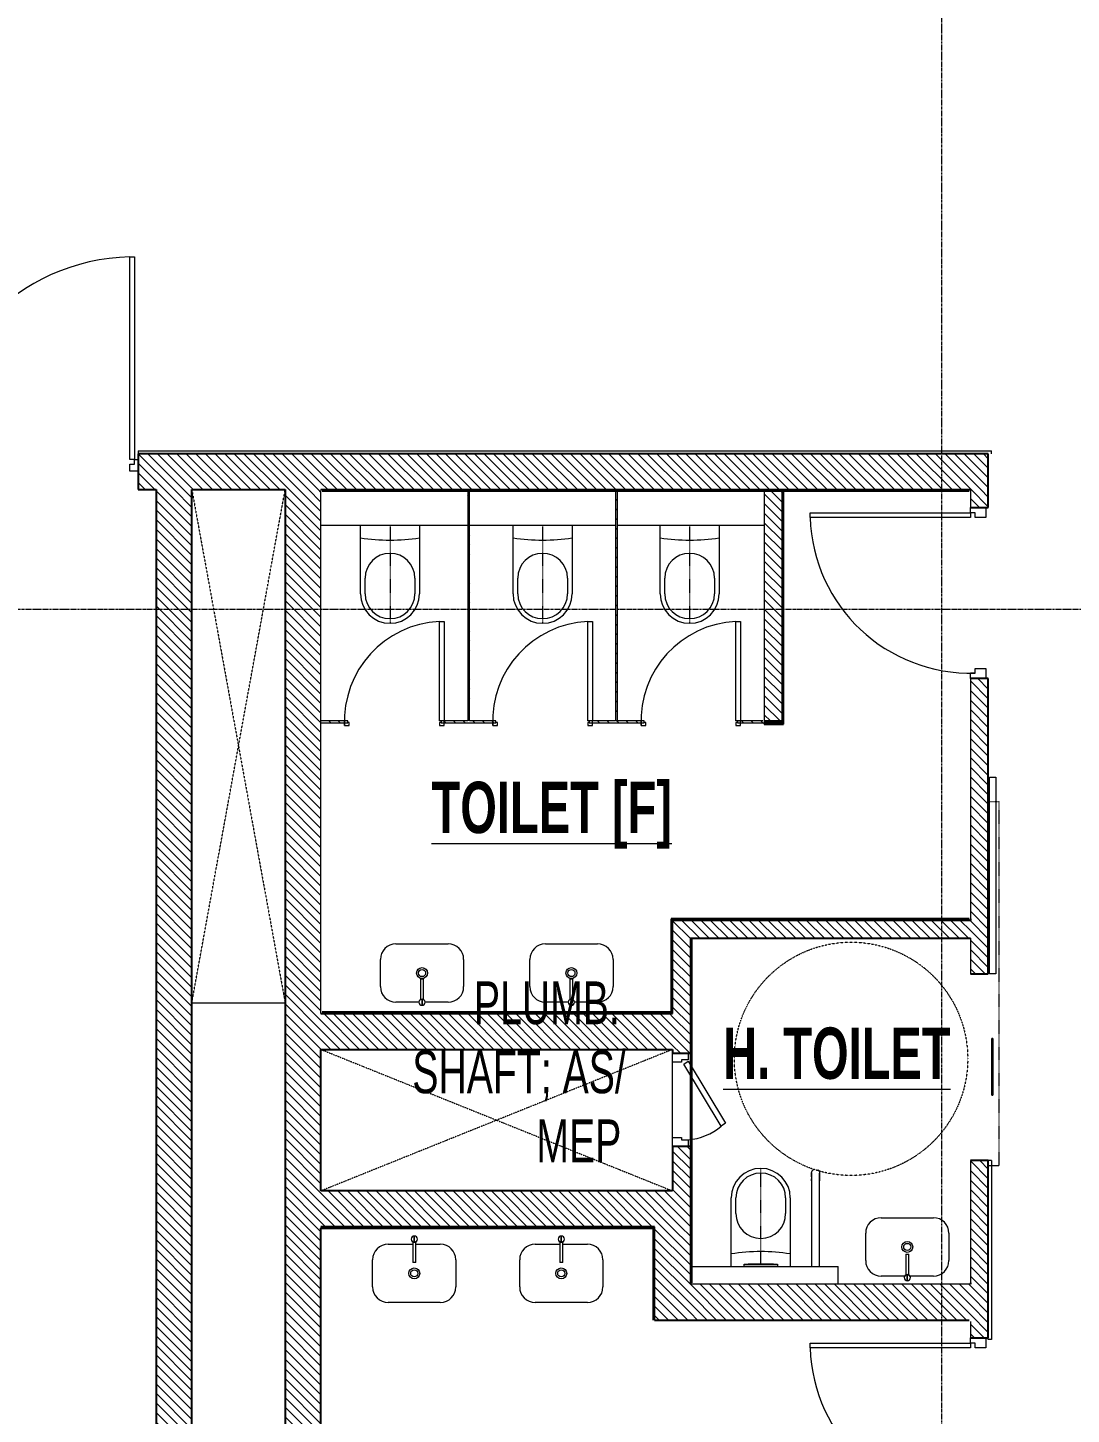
# Model space of a CAD drawing. Header units: millimetres. Extents: x -25222 to 91371, y -63339 to 20835.
# Drawn here: x 39860 to 46568, y -18565 to -9649 of the extents above; entities that cross this region are included whole.
import ezdxf

# ---------------------------------------------------------------- set-up
doc = ezdxf.new("R2010")
doc.units = ezdxf.units.MM
for name, pattern in [('Cut Out Line', [2, 1, -1]), ('Dash_2_', [6.35, 3.175, -3.175]), ('Grid Line', [22.225, 12.7, -3.175, 3.175, -3.175])]:
    doc.linetypes.add(name, pattern=pattern)
for name, color, linetype, lineweight in [('A-AREA-IDEN', 2, 'Continuous', 9), ('A-DETL', 90, 'Continuous', 5), ('A-DETL-GENF', 92, 'Continuous', 5), ('A-DOOR', 31, 'Continuous', 5), ('A-DOOR-FRAM', 31, 'Continuous', 5), ('A-WALL', 113, 'Continuous', 5), ('A-WALL-PATT', 111, 'Continuous', 25), ('G-ANNO-TEXT', 231, 'Continuous', 9), ('P-SANR-FIXT', 6, 'Continuous', 5), ('P-SANR-FIXT-HDLN', 131, 'Dash_2_', 5), ('S-GRID', 1, 'Continuous', 9)]:
    doc.layers.add(name, color=color, linetype=linetype, lineweight=lineweight)
doc.styles.add('Swis721 Cn BT_4', font='swissc.ttf', dxfattribs={"width": 0.8, "height": 275})
doc.styles.add('Swis721 Cn BT_B', font='swisscb.ttf', dxfattribs={"width": 0.8, "height": 330})
pattern_1 = [(315, (14219.89, -54691.457), (30.869454, 30.869454), [])]

# ---------------------------------------------------------------- blocks, each defined once
blk = doc.blocks.new('MM-HOSPITAL A_B BLOCK 2022_05_19_Interiors_rvt-1-4_ FOURTH FLOOR - GA PLAN')
at = {"layer": 'A-WALL', "color": 10, "lineweight": 9}
for p, q in [((40570.1, -12368.7), (46055.1, -12368.7)), ((40570.1, -12368.7), (40570.1, -12388.7)), ((46055.1, -12388.7), (46055.1, -12368.7)), ((46055.1, -16933.7), (46035.1, -16933.7)), ((46055.1, -16933.7), (46055.1, -18083.7)), ((46035.1, -18083.7), (46035.1, -18073.7)), ((46055.1, -18083.7), (46035.1, -18083.7))]:
    blk.add_line(p, q, dxfattribs=at)
blk = doc.blocks.new('DC_SglFl-W-Int - FWD7 1_35-12335346-4_ FOURTH FLOOR - GA PLAN')
at = {"layer": 'A-DOOR'}
for p, q in [((622, 77.5), (622, 1381.5)), ((622, 1381.5), (652, 1381.5)), ((652, 1381.5), (652, 77.5)), ((652, 77.5), (622, 77.5))]:
    blk.add_line(p, q, dxfattribs=at)
blk.add_arc((652, 77.5), 1304.3, 91.31792, 181.31792, dxfattribs=at)
at = {"layer": 'A-DOOR-FRAM'}
for p, q in [((-675, 2.5), (-675, 77.5)), ((-675, 77.5), (-652, 77.5)), ((-622, 2.5), (-675, 2.5)), ((-652, 47.5), (-652, 77.5)), ((-652, 47.5), (-622, 47.5)), ((-622, 47.5), (-622, 2.5)), ((622, 47.5), (652, 47.5)), ((622, 2.5), (622, 47.5)), ((675, 2.5), (622, 2.5)), ((652, 77.5), (675, 77.5)), ((652, 47.5), (652, 77.5)), ((675, 77.5), (675, 2.5))]:
    blk.add_line(p, q, dxfattribs=at)
blk = doc.blocks.new('BETACRYL BB R 5337 - 0-100 Classic White-V9-4_ FOURTH FLOOR - GA PLAN')
at = {"layer": 'A-DETL-GENF'}
for p, q in [((-167.5, 187.5), (167.5, 187.5)), ((-267.5, -87.5), (-267.5, 87.5)), ((267.5, 87.5), (267.5, -87.5)), ((-17.3, -187.5), (-167.5, -187.5)), ((167.5, -187.5), (17.3, -187.5))]:
    blk.add_line(p, q, dxfattribs=at)
for radius in [35, 23]:
    blk.add_circle((0, 0), radius, dxfattribs=at)
for centre, start, end in [((-167.5, 87.5), 90, 180), ((167.5, 87.5), 360, 90), ((-167.5, -87.5), 180, 270), ((167.5, -87.5), 270, 360)]:
    blk.add_arc(centre, 100, start, end, dxfattribs=at)
blk = doc.blocks.new('TAPWARE_boiling-chilled_water_unit - HYTP-029-5775846-4_ FOURTH FLOOR - GA PLAN')
at = {"layer": 'P-SANR-FIXT'}
for p, q in [((0, 520), (0, 480)), ((0, 480), (0, 520)), ((10, 350), (-10, 350))]:
    blk.add_line(p, q, dxfattribs=at)
for start, end in [(90, 270), (270, 90)]:
    blk.add_arc((0, 500), 20, start, end, dxfattribs=at)
for points in [[(-6.3, 481), (-7.6, 481.4), (-8.8, 482), (-10, 482.7)], [(-10, 482.7), (-10, 473), (-10, 452.5), (-10, 419.4), (-10, 384.9), (-10, 361.6), (-10, 350)], [(-2.3, 480.1), (-2.9, 480.2), (-3.5, 480.3), (-4.1, 480.4)], [(4.2, 480.5), (3.5, 480.3), (2.8, 480.2), (2.1, 480.1)], [(10, 482.7), (8.8, 482), (7.6, 481.4), (6.3, 481)], [(10, 350), (10, 361.6), (10, 384.9), (10, 419.4), (10, 452.5), (10, 473), (10, 482.7)]]:
    blk.add_open_spline(points, degree=3, dxfattribs=at)
blk = doc.blocks.new('DC_SglFl-W-Int - D 1_1-6638787-4_ FOURTH FLOOR - GA PLAN')
at = {"layer": 'A-DOOR'}
for p, q in [((485, 57.5), (485, 1087.5)), ((485, 1087.5), (515, 1087.5)), ((515, 1087.5), (515, 57.5)), ((515, 57.5), (485, 57.5))]:
    blk.add_line(p, q, dxfattribs=at)
blk.add_arc((515, 57.5), 1030.4, 91.66834, 181.66834, dxfattribs=at)
at = {"layer": 'A-DOOR-FRAM'}
for p, q in [((-550, -42.5), (-550, 57.5)), ((-550, 57.5), (-515, 57.5)), ((-515, 27.5), (-515, 57.5)), ((-515, 27.5), (-485, 27.5)), ((-485, 27.5), (-485, -42.5)), ((485, 27.5), (515, 27.5)), ((485, -42.5), (485, 27.5)), ((515, 57.5), (550, 57.5)), ((515, 27.5), (515, 57.5)), ((550, 57.5), (550, -42.5)), ((-485, -42.5), (-550, -42.5)), ((550, -42.5), (485, -42.5))]:
    blk.add_line(p, q, dxfattribs=at)
blk = doc.blocks.new('Single Panel Flush Door - SHD_0_6-8056448-4_ FOURTH FLOOR - GA PLAN')
at = {"layer": 'A-DOOR'}
for p, q in [((-250, 42.5), (148.7, 283.1)), ((148.7, 283.1), (169.6, 255)), ((169.6, 255), (-229.1, 14.4)), ((-229.1, 14.4), (-250, 42.5))]:
    blk.add_line(p, q, dxfattribs=at)
blk.add_arc((-135.4, 5.4), 394.1, 5.40544, 39.30023, dxfattribs=at)
at = {"layer": 'A-DOOR-FRAM'}
for p, q in [((-300, 42.5), (-300, -57.5)), ((-300, 42.5), (-257, 42.5)), ((-257, 42.5), (-257, -0.5)), ((257, 42.5), (300, 42.5)), ((257, -0.5), (257, 42.5)), ((300, -57.5), (300, 42.5)), ((-242, -57.5), (-300, -57.5)), ((-257, -0.5), (-242, -0.5)), ((-242, -0.5), (-242, -57.5)), ((242, -0.5), (257, -0.5)), ((242, -57.5), (242, -0.5)), ((300, -57.5), (242, -57.5))]:
    blk.add_line(p, q, dxfattribs=at)
blk = doc.blocks.new('DC_SglFl-W-Int - 0_6 toilet door-5532951-4_ FOURTH FLOOR - GA PLAN')
at = {"layer": 'A-DOOR'}
for p, q in [((290, 6), (290, 646)), ((290, 646), (320, 646)), ((320, 646), (320, 6)), ((320, 6), (290, 6))]:
    blk.add_line(p, q, dxfattribs=at)
blk.add_arc((320, 6), 640.7, 92.68378, 182.68378, dxfattribs=at)
at = {"layer": 'A-DOOR-FRAM'}
for p, q in [((-320, -24), (-320, 6)), ((-300, 6), (-320, 6)), ((-300, -4), (-300, 6)), ((320, 6), (300, 6)), ((300, 6), (300, -4)), ((320, -24), (320, 6)), ((-320, -24), (-290, -24)), ((-290, -4), (-300, -4)), ((-290, -24), (-290, -4)), ((290, -4), (290, -24)), ((300, -4), (290, -4)), ((290, -24), (320, -24))]:
    blk.add_line(p, q, dxfattribs=at)
blk = doc.blocks.new('22 4000 Toilet - Toto - CW763B w_FV4 - 22 4000 Toilet - Toto - CW763B w_FV4-V8-4_ FOURTH FLOOR - GA PLAN')
at = {"layer": 'P-SANR-FIXT'}
for p, q in [((-190, -440), (-190, 0)), ((190, 0), (190, -440)), ((-160, -440), (-160, -340)), ((160, -340), (160, -440))]:
    blk.add_line(p, q, dxfattribs=at)
for centre, radius, start, end in [((0, 1104.8), 1199.9, 260.88914, 279.11086), ((0, -340), 160, 0, 180), ((0, -440), 190, 180, 360), ((0, -440), 160, 180, 0)]:
    blk.add_arc(centre, radius, start, end, dxfattribs=at)
at = {"layer": 'P-SANR-FIXT-HDLN'}
blk.add_line((0, 0), (0, -630), dxfattribs=at)
blk = doc.blocks.new('BETACRYL BB R 5337 - 0-100 Classic White-V10-4_ FOURTH FLOOR - GA PLAN')
at = {"layer": 'A-DETL-GENF'}
for p, q in [((-167.5, 187.5), (167.5, 187.5)), ((-267.5, -87.5), (-267.5, 87.5)), ((267.5, 87.5), (267.5, -87.5)), ((-20, -187.5), (-167.5, -187.5)), ((167.5, -187.5), (20, -187.5))]:
    blk.add_line(p, q, dxfattribs=at)
for radius in [35, 23]:
    blk.add_circle((0, 0), radius, dxfattribs=at)
for centre, start, end in [((-167.5, 87.5), 90, 180), ((167.5, 87.5), 360, 90), ((-167.5, -87.5), 180, 270), ((167.5, -87.5), 270, 360)]:
    blk.add_arc(centre, 100, start, end, dxfattribs=at)
blk = doc.blocks.new('Door_Sliding_DORMA_CS80-MAGNEO - D 1_2-9037174-4_ FOURTH FLOOR - GA PLAN')
at = {"layer": 'A-DOOR', "linetype": 'Dash_2_'}
for p, q in [((-632.5, -57.5), (-632.5, -127.5)), ((1707.5, -127.5), (1707.5, -57.5)), ((-632.5, -127.5), (1707.5, -127.5))]:
    blk.add_line(p, q, dxfattribs=at)
at = {"layer": 'A-DOOR'}
for p, q in [((-178.7, -80.5), (185, -80.5)), ((-178.7, -80.5), (-178.7, -85.5)), ((185, -85.5), (-178.7, -85.5)), ((185, -85.5), (185, -80.5)), ((600, -65.5), (665, -65.5)), ((600, -105.5), (600, -65.5)), ((665, -65.5), (1865, -65.5)), ((1865, -65.5), (1865, -105.5)), ((665, -105.5), (600, -105.5)), ((1865, -105.5), (665, -105.5))]:
    blk.add_line(p, q, dxfattribs=at)
blk = doc.blocks.new('BETACRYL BB R 5337 - 0-100 Classic White-V11-4_ FOURTH FLOOR - GA PLAN')
at = {"layer": 'A-DETL-GENF'}
for p, q in [((-167.5, 187.5), (-10, 187.5)), ((10, 187.5), (167.5, 187.5)), ((-267.5, -87.5), (-267.5, 87.5)), ((267.5, 87.5), (267.5, -87.5)), ((167.5, -187.5), (-167.5, -187.5))]:
    blk.add_line(p, q, dxfattribs=at)
for radius in [35, 23]:
    blk.add_circle((0, 0), radius, dxfattribs=at)
for centre, start, end in [((-167.5, 87.5), 90, 180), ((167.5, 87.5), 360, 90), ((-167.5, -87.5), 180, 270), ((167.5, -87.5), 270, 360)]:
    blk.add_arc(centre, 100, start, end, dxfattribs=at)
blk = doc.blocks.new('TAPWARE_boiling-chilled_water_unit - HYTP-029-5776659-4_ FOURTH FLOOR - GA PLAN')
at = {"layer": 'P-SANR-FIXT'}
for p, q in [((-10, -350), (10, -350)), ((0, -480), (0, -520)), ((0, -520), (0, -480))]:
    blk.add_line(p, q, dxfattribs=at)
for start, end in [(90, 270), (270, 90)]:
    blk.add_arc((0, -500), 20, start, end, dxfattribs=at)
for points in [[(-10, -350), (-10, -361.6), (-10, -384.9), (-10, -419.4), (-10, -452.5), (-10, -473), (-10, -482.7)], [(10, -482.7), (10, -473), (10, -452.5), (10, -419.4), (10, -384.9), (10, -361.6), (10, -350)], [(-10, -482.7), (-8.8, -482), (-7.6, -481.4), (-6.2, -481)], [(-4.2, -480.5), (-3.5, -480.3), (-2.8, -480.2), (-2.1, -480.1)], [(2.1, -480.1), (2.8, -480.2), (3.5, -480.3), (4.2, -480.4)], [(6.3, -481), (7.6, -481.4), (8.8, -482), (10, -482.7)]]:
    blk.add_open_spline(points, degree=3, dxfattribs=at)
blk = doc.blocks.new('22 4000 Toilet - Toto - CW763B w_FV4 - 22 4000 Toilet - Toto - CW763B w_FV4-5779779-4_ FOURTH FLOOR - GA PLAN')
at = {"layer": 'P-SANR-FIXT'}
for p, q in [((-190, -440), (-190, 0)), ((190, 0), (190, -440)), ((-160, -440), (-160, -340)), ((160, -340), (160, -440))]:
    blk.add_line(p, q, dxfattribs=at)
for centre, radius, start, end in [((0, 1104.8), 1199.9, 260.88914, 279.11086), ((0, -340), 160, 0, 180), ((0, -440), 190, 180, 360), ((0, -440), 160, 180, 0)]:
    blk.add_arc(centre, radius, start, end, dxfattribs=at)
at = {"layer": 'P-SANR-FIXT-HDLN'}
blk.add_line((0, -15), (0, -630), dxfattribs=at)
blk = doc.blocks.new('22 4000 Flush Panel - Toto - MB006DNM - 22 4000 Flush Panel - Toto - MB006DNM-5779783-4_ FOURTH FLOOR - GA PLAN')
at = {"layer": 'P-SANR-FIXT'}
for p, q in [((-107, -12.4), (-107, 0)), ((-107, -15), (-107, -12.4)), ((107, -12.4), (-107, -12.4)), ((107, -15), (-107, -15)), ((-82, -15), (82, -15)), ((107, 0), (107, -12.4)), ((107, -12.4), (107, -15))]:
    blk.add_line(p, q, dxfattribs=at)
blk = doc.blocks.new('WC_rear_grab_bar - 600-6978322-4_ FOURTH FLOOR - GA PLAN')
at = {"layer": 'P-SANR-FIXT'}
for p, q in [((-37.5, 606.7), (-37.5, 57.5)), ((13.3, 57.5), (13.3, 606.7))]:
    blk.add_line(p, q, dxfattribs=at)
at = {"layer": 'P-SANR-FIXT', "flags": 128}
for points in [[(-37.5, 657.5), (-37.5, 658.5), (-37.4, 659.5), (-37.3, 660.5), (-37.2, 661.5), (-37, 662.5), (-36.8, 663.5), (-36.5, 664.5), (-36.2, 665.5), (-35.9, 666.4), (-35.5, 667.4), (-35.1, 668.3), (-34.6, 669.2), (-34.2, 670.1), (-33.6, 671), (-33.1, 671.8), (-32.5, 672.7), (-31.9, 673.5), (-31.2, 674.2), (-30.5, 675), (-29.8, 675.7), (-29.1, 676.4), (-28.3, 677.1), (-27.5, 677.7), (-26.7, 678.3), (-25.8, 678.9)], [(-37.5, 657.5), (-37.5, 657.5), (-37.5, 657.3), (-37.5, 657.1), (-37.5, 656.9), (-37.5, 656.5), (-37.5, 656), (-37.5, 655.5), (-37.5, 654.9), (-37.5, 654.2), (-37.5, 653.5), (-37.5, 652.7), (-37.5, 651.8), (-37.5, 650.8), (-37.5, 649.7), (-37.5, 648.6), (-37.5, 647.4), (-37.5, 646.2), (-37.5, 644.9), (-37.5, 643.5), (-37.5, 642.1), (-37.5, 640.6), (-37.5, 639.1), (-37.5, 637.5), (-37.5, 635.8), (-37.5, 634.1), (-37.5, 632.4), (-37.5, 630.6), (-37.5, 628.8), (-37.5, 627), (-37.5, 625.1), (-37.5, 623.2), (-37.5, 621.3), (-37.5, 619.3), (-37.5, 617.3), (-37.5, 615.3), (-37.5, 613.3), (-37.5, 611.3), (-37.5, 609.3), (-37.5, 607.2), (-37.5, 606.7)], [(-37.5, 633.7), (-37.5, 635.4), (-37.5, 637), (-37.5, 638.6), (-37.5, 640.2), (-37.5, 641.7), (-37.5, 643.1), (-37.5, 644.5), (-37.5, 645.9), (-37.5, 647.1), (-37.5, 648.3), (-37.5, 649.4), (-37.5, 650.5), (-37.5, 651.5), (-37.5, 652.4), (-37.5, 653.3), (-37.5, 654), (-37.5, 654.7), (-37.5, 655.4), (-37.5, 655.9), (-37.5, 656.4), (-37.5, 656.8), (-37.5, 657.1), (-37.5, 657.3), (-37.5, 657.4), (-37.5, 657.5), (-37.5, 657.5)], [(2.2, 678.5), (3.1, 677.9), (3.9, 677.3), (4.6, 676.6), (5.4, 675.9), (6.1, 675.2), (6.8, 674.5), (7.5, 673.7), (8.1, 672.9), (8.7, 672.1), (9.3, 671.2), (9.8, 670.4), (10.3, 669.5), (10.7, 668.6), (11.2, 667.6), (11.6, 666.7), (11.9, 665.7), (12.2, 664.8), (12.5, 663.8), (12.7, 662.8), (12.9, 661.8), (13.1, 660.8), (13.2, 659.8), (13.2, 658.8), (13.3, 657.8), (13.3, 657.5)], [(13.3, 606.7), (13.3, 608.7), (13.3, 610.8), (13.3, 612.8), (13.3, 614.8), (13.3, 616.8), (13.3, 618.8), (13.3, 620.7), (13.3, 622.7), (13.3, 624.6), (13.3, 626.5), (13.3, 628.3), (13.3, 630.2), (13.3, 631.9), (13.3, 633.7), (13.3, 635.4), (13.3, 637), (13.3, 638.6), (13.3, 640.2), (13.3, 641.7), (13.3, 643.1), (13.3, 644.5), (13.3, 645.9), (13.3, 647.1), (13.3, 648.3), (13.3, 649.4), (13.3, 650.5), (13.3, 651.5), (13.3, 652.4), (13.3, 653.3), (13.3, 654), (13.3, 654.7), (13.3, 655.4), (13.3, 655.9), (13.3, 656.4), (13.3, 656.8), (13.3, 657.1), (13.3, 657.3), (13.3, 657.4), (13.3, 657.5), (13.3, 657.5)], [(13.3, 657.5), (13.3, 657.5), (13.3, 657.3), (13.3, 657.1), (13.3, 656.9), (13.3, 656.5), (13.3, 656), (13.3, 655.5), (13.3, 654.9), (13.3, 654.2), (13.3, 653.5), (13.3, 652.7), (13.3, 651.8), (13.3, 650.8), (13.3, 649.7), (13.3, 648.6), (13.3, 647.4), (13.3, 646.2), (13.3, 644.9), (13.3, 643.5), (13.3, 642.1), (13.3, 640.6), (13.3, 639.1), (13.3, 637.5), (13.3, 635.8), (13.3, 634.1), (13.3, 632.4), (13.3, 630.6), (13.3, 628.8), (13.3, 627), (13.3, 625.1), (13.3, 623.2), (13.3, 621.3), (13.3, 619.3), (13.3, 617.3), (13.3, 615.3), (13.3, 613.3), (13.3, 611.3), (13.3, 609.3), (13.3, 607.2)], [(-37.5, 606.7), (-37.5, 608.7), (-37.5, 610.8), (-37.5, 612.8), (-37.5, 614.8), (-37.5, 616.8), (-37.5, 618.8), (-37.5, 620.7)]]:
    blk.add_lwpolyline(points, dxfattribs=at)

msp = doc.modelspace()

# ---------------------------------------------------------------- hatches: boundary and pattern name
at = {"layer": 'A-WALL'}
h = msp.add_hatch(dxfattribs=at)
h.set_pattern_fill('FP_1', color=9, style=0, pattern_type=2)
h.set_pattern_definition(pattern_1)
h.paths.add_polyline_path([(42689.1, -14106.7), (42701.1, -14106.7), (42701.1, -12627.7), (42689.1, -12627.7), (42689.1, -13360.8)], flags=0)
h = msp.add_hatch(dxfattribs=at)
h.set_pattern_fill('FP_1', color=9, style=0, pattern_type=2)
h.set_pattern_definition(pattern_1)
h.paths.add_polyline_path([(43639.1, -14106.7), (43651.1, -14106.7), (43651.1, -12627.7), (43639.1, -12627.7), (43639.1, -13360.8)], flags=0)
h = msp.add_hatch(dxfattribs=at)
h.set_pattern_fill('FP_1', color=9, style=0, pattern_type=2)
h.set_pattern_definition(pattern_1)
h.paths.add_polyline_path([(44595.1, -14118.7), (44595.1, -14106.7), (44423.1, -14106.7), (44423.1, -14118.7)], flags=0)
h.paths.add_polyline_path([(43651.1, -14118.7), (43823.1, -14118.7), (43823.1, -14106.7), (43470.1, -14106.7), (43470.1, -14118.7), (43639.1, -14118.7)], flags=0)
h.paths.add_polyline_path([(42870.1, -14118.7), (42870.1, -14106.7), (42517.1, -14106.7), (42517.1, -14118.7), (42762, -14118.7)], flags=0)
h.paths.add_polyline_path([(41745.1, -14118.7), (41917.1, -14118.7), (41917.1, -14106.7), (41745.1, -14106.7)], flags=0)
at = {"layer": 'A-WALL-PATT', "lineweight": 5}
h = msp.add_hatch(dxfattribs=at)
h.set_pattern_fill('FP_1', color=9, style=0, pattern_type=2)
h.set_pattern_definition(pattern_1)
h.paths.add_polyline_path([(40925.6, -12618.7), (41745.1, -12618.7), (41745.1, -12388.7), (40570.1, -12388.7), (40570.1, -12618.7), (40915.1, -12618.7)], flags=0)
h.paths.add_polyline_path([(39220.1, -12618.7), (39220.1, -12388.7), (34700.1, -12388.7), (34700.1, -12618.7), (38035.1, -12618.7)], flags=0)
h = msp.add_hatch(dxfattribs=at)
h.set_pattern_fill('FP_1', color=9, style=0, pattern_type=2)
h.set_pattern_definition(pattern_1)
h.paths.add_polyline_path([(46035.1, -12618.7), (46035.1, -12388.7), (41745.1, -12388.7), (41745.1, -12618.7), (45920.1, -12618.7)], flags=0)
h = msp.add_hatch(dxfattribs=at)
h.set_pattern_fill('FP_1', color=9, style=0, pattern_type=2)
h.set_pattern_definition(pattern_1)
h.paths.add_polyline_path([(40915.1, -22158.7), (40915.1, -12618.7), (40685.1, -12618.7), (40685.1, -22158.7)], flags=0)
h = msp.add_hatch(dxfattribs=at)
h.set_pattern_fill('FP_1', color=9, style=0, pattern_type=2)
h.set_pattern_definition(pattern_1)
h.paths.add_polyline_path([(41515.1, -22158.7), (41745.1, -22158.7), (41745.1, -12618.7), (41515.1, -12618.7), (41515.1, -21252.1)], flags=0)
h = msp.add_hatch(dxfattribs=at)
h.set_pattern_fill('FP_5', color=9, angle=225, style=0, pattern_type=2)
h.set_pattern_definition([(135, (43828.08, -12618.75), (-30.86945, -30.86945), [])])
h.paths.add_polyline_path([(44710.1, -12627.7), (45911.1, -12627.7), (45911.1, -12618.7), (44710.1, -12618.7)], flags=0)
h.paths.add_polyline_path([(41745.1, -12627.7), (44595.1, -12627.4), (44595.1, -12618.7), (41745.1, -12618.7)], flags=0)
h = msp.add_hatch(dxfattribs=at)
h.set_pattern_fill('FP_1', color=9, style=0, pattern_type=2)
h.set_pattern_definition(pattern_1)
h.paths.add_polyline_path([(44710.1, -14106.7), (44710.1, -12618.7), (44595.1, -12618.7), (44595.1, -14106.7), (44598.4, -14106.7)], flags=0)
h = msp.add_hatch(dxfattribs=at)
h.set_pattern_fill('FP_10', color=9, angle=-135, style=0, pattern_type=2)
h.set_pattern_definition([(225, (44710.08, -13373.25), (30.8695, -30.8695), [])])
h.paths.add_polyline_path([(44710.1, -14118.7), (44719.1, -14118.7), (44719.1, -12627.7), (44710.1, -12627.7), (44710.1, -13833.7)], flags=0)
h = msp.add_hatch(dxfattribs=at)
h.set_pattern_fill('FP_1', color=9, style=0, pattern_type=2)
h.set_pattern_definition(pattern_1)
h.paths.add_polyline_path([(45920.1, -19423.7), (46035.1, -19423.7), (46035.1, -19173.7), (45920.1, -19173.7), (45920.1, -19308.7)], flags=0)
h.paths.add_polyline_path([(46035.1, -18073.7), (46035.1, -16933.7), (45920.1, -16933.7), (45920.1, -18073.7)], flags=0)
h.paths.add_polyline_path([(46035.1, -15733.7), (46035.1, -13833.7), (45920.1, -13833.7), (45920.1, -15733.7)], flags=0)
h.paths.add_polyline_path([(45920.1, -12733.7), (46035.1, -12733.7), (46035.1, -12618.7), (45920.1, -12618.7)], flags=0)
h = msp.add_hatch(dxfattribs=at)
h.set_pattern_fill('FP_9', color=9, angle=225, style=0, pattern_type=2)
h.set_pattern_definition([(135, (44657.08, -14118.75), (-30.87, -30.87), [])])
h.paths.add_polyline_path([(44659.1, -14127.7), (44719.1, -14127.7), (44719.1, -14118.7), (44595.1, -14118.7), (44595.1, -14127.7), (44598.4, -14127.7)], flags=0)
h = msp.add_hatch(dxfattribs=at)
h.set_pattern_fill('FP_6', color=9, angle=-135, style=0, pattern_type=2)
h.set_pattern_definition([(315, (44958.08, -15388.71), (30.8695, 30.8695), [])])
h.paths.add_polyline_path([(44598.4, -15388.7), (45920.1, -15388.7), (45920.1, -15379.7), (43996.1, -15379.7), (43996.1, -15388.7), (44120.1, -15388.7)], flags=0)
h = msp.add_hatch(dxfattribs=at)
h.set_pattern_fill('FP_8', color=9, angle=-135, style=0, pattern_type=2)
h.set_pattern_definition([(45, (44005.08, -15688.71), (-30.8695, 30.8695), [])])
h.paths.add_polyline_path([(43996.1, -15979.7), (44005.1, -15979.7), (44005.1, -15388.7), (43996.1, -15388.7), (43996.1, -15968.7)], flags=0)
h = msp.add_hatch(dxfattribs=at)
h.set_pattern_fill('FP_1', color=9, style=0, pattern_type=2)
h.set_pattern_definition(pattern_1)
h.paths.add_polyline_path([(44120.1, -15503.7), (45920.1, -15503.7), (45920.1, -15388.7), (44005.1, -15388.7), (44005.1, -15503.7)], flags=0)
h = msp.add_hatch(dxfattribs=at)
h.set_pattern_fill('FP_1', color=9, style=0, pattern_type=2)
h.set_pattern_definition(pattern_1)
h.paths.add_polyline_path([(44005.1, -17128.7), (44120.1, -17128.7), (44120.1, -16843.7), (44005.1, -16843.7)], flags=0)
h.paths.add_polyline_path([(44120.1, -16243.7), (44120.1, -15503.7), (44005.1, -15503.7), (44005.1, -16243.7)], flags=0)
h = msp.add_hatch(dxfattribs=at)
h.set_pattern_fill('FP_11', color=9, angle=-135, style=0, pattern_type=2)
h.set_pattern_definition([(225, (44120.08, -16620.73), (30.8695, -30.8695), [])])
h.paths.add_polyline_path([(44129.1, -17728.7), (44129.1, -15512.7), (44120.1, -15512.7), (44120.1, -17728.7)], flags=0)
h = msp.add_hatch(dxfattribs=at)
h.set_pattern_fill('FP_1', color=9, style=0, pattern_type=2)
h.set_pattern_definition(pattern_1)
h.paths.add_polyline_path([(44005.1, -16218.7), (44005.1, -15988.7), (41745.1, -15988.7), (41745.1, -16218.7), (42762, -16218.7)], flags=0)
h = msp.add_hatch(dxfattribs=at)
h.set_pattern_fill('FP_7', color=9, angle=-135, style=0, pattern_type=2)
h.set_pattern_definition([(315, (42879.58, -15988.71), (30.8695, 30.8695), [])])
h.paths.add_polyline_path([(43680.2, -15988.7), (44005.1, -15988.7), (44005.1, -15979.7), (41754.1, -15979.7), (41754.1, -15988.7), (43221.1, -15988.7)], flags=0)
h = msp.add_hatch(dxfattribs=at)
h.set_pattern_fill('FP_1', color=9, style=0, pattern_type=2)
h.set_pattern_definition(pattern_1)
h.paths.add_polyline_path([(44120.1, -17358.7), (44120.1, -17128.7), (41745.1, -17128.7), (41745.1, -17358.7), (44005.1, -17358.7)], flags=0)
h = msp.add_hatch(dxfattribs=at)
h.set_pattern_fill('FP_17', color=9, angle=225, style=0, pattern_type=2)
h.set_pattern_definition([(135, (42817.58, -17358.71), (-30.8695, -30.8695), [])])
h.paths.add_polyline_path([(43876.2, -17367.7), (43890.1, -17367.7), (43890.1, -17358.7), (41745.1, -17358.7), (41745.1, -17367.7), (43680.2, -17367.7)], flags=0)
h = msp.add_hatch(dxfattribs=at)
h.set_pattern_fill('FP_16', color=9, angle=-135, style=0, pattern_type=2)
h.set_pattern_definition([(45, (43890.08, -17658.73), (-30.8695, 30.8695), [])])
h.paths.add_polyline_path([(43881.1, -17958.7), (43890.1, -17958.7), (43890.1, -17367.7), (43881.1, -17368.1), (43881.1, -17728.7)], flags=0)
h = msp.add_hatch(dxfattribs=at)
h.set_pattern_fill('FP_1', color=9, style=0, pattern_type=2)
h.set_pattern_definition(pattern_1)
h.paths.add_polyline_path([(43890.1, -17958.7), (44120.1, -17958.7), (44120.1, -17358.7), (43890.1, -17358.7), (43890.1, -17367.7)], flags=0)
h = msp.add_hatch(dxfattribs=at)
h.set_pattern_fill('FP_1', color=9, style=0, pattern_type=2)
h.set_pattern_definition(pattern_1)
h.paths.add_polyline_path([(45911.1, -17958.7), (45920.1, -17958.7), (45920.1, -17728.7), (44120.1, -17728.7), (44120.1, -17958.7), (45516.5, -17958.7)], flags=0)

# ---------------------------------------------------------------- linework, layer by layer
at = {"layer": 'A-DETL', "linetype": 'Cut Out Line'}
for p, q in [((40915.1, -12618.7), (41515.1, -15918.7)), ((40915.1, -15918.7), (41515.1, -12618.7)), ((44005.1, -16219), (41745.1, -17128.7)), ((41745.1, -16219), (44005.1, -17128.7))]:
    msp.add_line(p, q, dxfattribs=at)
at = {"layer": 'A-DETL'}
for p, q in [((40915.1, -15918.7), (41515.1, -15918.7)), ((41745.1, -16219), (44005.1, -16219))]:
    msp.add_line(p, q, dxfattribs=at)
at = {"layer": 'A-DETL', "linetype": 'Cut Out Line'}
msp.add_circle((45152.7, -16279.2), 750, dxfattribs=at)
at = {"layer": 'A-WALL', "lineweight": 25}
for p, q in [((41745.1, -12388.7), (40570.1, -12388.7)), ((40570.1, -12388.7), (40570.1, -12618.7)), ((46035.1, -12388.7), (41745.1, -12388.7)), ((46035.1, -12733.7), (46035.1, -12388.7)), ((40570.1, -12618.7), (40685.1, -12618.7)), ((40685.1, -12618.7), (40685.1, -18628.7)), ((40915.1, -12618.7), (41515.1, -12618.7)), ((40915.1, -22158.7), (40915.1, -12618.7)), ((41515.1, -12618.7), (41515.1, -22158.7)), ((41754.1, -12627.7), (44710.1, -12627.7)), ((44710.1, -12618.7), (44710.1, -14118.7)), ((44719.1, -12627.7), (45911.1, -12627.7)), ((44719.1, -14127.7), (44719.1, -12627.7)), ((45911.1, -12618.7), (45920.1, -12618.7)), ((45920.1, -12733.7), (46035.1, -12733.7)), ((46035.1, -13833.7), (45920.1, -13833.7)), ((46035.1, -15733.7), (46035.1, -13833.7)), ((44595.1, -14106.7), (44710.1, -14106.7)), ((44710.1, -14118.7), (44595.1, -14118.7)), ((44595.1, -14118.7), (44595.1, -14127.7)), ((44595.1, -14127.7), (44719.1, -14127.7)), ((45911.1, -15379.7), (43996.1, -15379.7)), ((43996.1, -15379.7), (43996.1, -15988.7)), ((45920.1, -15388.7), (44005.1, -15388.7)), ((44005.1, -15988.7), (44005.1, -15388.7)), ((45920.1, -15379.7), (45920.1, -15388.7)), ((44120.1, -15503.7), (45920.1, -15503.7)), ((44120.1, -15503.7), (44120.1, -17728.7)), ((44129.1, -17719.7), (44129.1, -15512.7)), ((45920.1, -15733.7), (46035.1, -15733.7)), ((41745.1, -15988.7), (44005.1, -15988.7)), ((44005.1, -15979.7), (41754.1, -15979.7)), ((41745.1, -17128.7), (41745.1, -16218.7)), ((41745.1, -16218.7), (44005.1, -16218.7)), ((44005.1, -16218.7), (44005.1, -16243.7)), ((44005.1, -16243.7), (44120.1, -16243.7)), ((44005.1, -16843.7), (44005.1, -17128.7)), ((44120.1, -16843.7), (44005.1, -16843.7)), ((46035.1, -16933.7), (45920.1, -16933.7)), ((46035.1, -18073.7), (46035.1, -16933.7)), ((44005.1, -17128.7), (41745.1, -17128.7)), ((43890.1, -17358.7), (41745.1, -17358.7)), ((41745.1, -19308.7), (41745.1, -17367.7)), ((41745.1, -17367.7), (43890.1, -17367.7)), ((43881.1, -17358.7), (43881.1, -17958.7)), ((45920.1, -17719.7), (45920.1, -17728.7)), ((43890.1, -17958.7), (45911.1, -17958.7)), ((45920.1, -18073.7), (46035.1, -18073.7))]:
    msp.add_line(p, q, dxfattribs=at)
at = {"layer": 'A-WALL'}
for p, q in [((45911.1, -12618.7), (41745.1, -12618.7)), ((41745.1, -12618.7), (41745.1, -12627.7)), ((41745.1, -15988.7), (41745.1, -12627.7)), ((42689.1, -12618.7), (42689.1, -14106.7)), ((42701.1, -14106.7), (42701.1, -12618.7)), ((43639.1, -12618.7), (43639.1, -14106.7)), ((43651.1, -14106.7), (43651.1, -12618.7)), ((44595.1, -12618.7), (44595.1, -14118.7)), ((45920.1, -12618.7), (45920.1, -12733.7)), ((42689.1, -12848.7), (41745.1, -12848.7)), ((43639.1, -12848.7), (42701.1, -12848.7)), ((44595.1, -12848.7), (43651.1, -12848.7)), ((45920.1, -13833.7), (45920.1, -15379.7)), ((41917.1, -14106.7), (41745.1, -14106.7)), ((41745.1, -14118.7), (41917.1, -14118.7)), ((41917.1, -14118.7), (41917.1, -14106.7)), ((42689.1, -14106.7), (42517.1, -14106.7)), ((42517.1, -14106.7), (42517.1, -14118.7)), ((42517.1, -14118.7), (42870.1, -14118.7)), ((42870.1, -14106.7), (42701.1, -14106.7)), ((42870.1, -14118.7), (42870.1, -14106.7)), ((43639.1, -14106.7), (43470.1, -14106.7)), ((43470.1, -14106.7), (43470.1, -14118.7)), ((43470.1, -14118.7), (43823.1, -14118.7)), ((43823.1, -14106.7), (43651.1, -14106.7)), ((43823.1, -14118.7), (43823.1, -14106.7)), ((44586.1, -14106.7), (44423.1, -14106.7)), ((44423.1, -14106.7), (44423.1, -14118.7)), ((44423.1, -14118.7), (44595.1, -14118.7)), ((45920.1, -15503.7), (45920.1, -15733.7)), ((44005.1, -16843.7), (44005.1, -16243.7)), ((45920.1, -16933.7), (45920.1, -17719.7)), ((41745.1, -17358.7), (41745.1, -17367.7)), ((43890.1, -17358.7), (43890.1, -17958.7)), ((44129.1, -17613.7), (45070.1, -17613.7)), ((45070.1, -17728.7), (45070.1, -17613.7)), ((45920.1, -17728.7), (44120.1, -17728.7)), ((45920.1, -17967.7), (45920.1, -18073.7))]:
    msp.add_line(p, q, dxfattribs=at)
at = {"layer": 'S-GRID', "linetype": 'Grid Line'}
for p, q in [((45735.1, 20089.7), (45735.1, -62440.6)), ((-24562.2, -13388.7), (90711.2, -13388.7))]:
    msp.add_line(p, q, dxfattribs=at)

# ---------------------------------------------------------------- block references
at = {"lineweight": 5}
msp.add_blockref('MM-HOSPITAL A_B BLOCK 2022_05_19_Interiors_rvt-1-4_ FOURTH FLOOR - GA PLAN', (0, 0), dxfattribs=at)
at = {"layer": 'A-DOOR'}
for name, p in [('DC_SglFl-W-Int - FWD7 1_35-12335346-4_ FOURTH FLOOR - GA PLAN', (39895.1, -12503.7)), ('DC_SglFl-W-Int - 0_6 toilet door-5532951-4_ FOURTH FLOOR - GA PLAN', (42217.1, -14112.7)), ('DC_SglFl-W-Int - 0_6 toilet door-5532951-4_ FOURTH FLOOR - GA PLAN', (43170.1, -14112.7)), ('DC_SglFl-W-Int - 0_6 toilet door-5532951-4_ FOURTH FLOOR - GA PLAN', (44123.1, -14112.7))]:
    msp.add_blockref(name, p, dxfattribs=at)
for name, p, rotation in [('DC_SglFl-W-Int - D 1_1-6638787-4_ FOURTH FLOOR - GA PLAN', (45977.6, -13283.7), 89.99999999999997), ('Door_Sliding_DORMA_CS80-MAGNEO - D 1_2-9037174-4_ FOURTH FLOOR - GA PLAN', (45977.6, -16333.7), 89.99999999999997), ('Single Panel Flush Door - SHD_0_6-8056448-4_ FOURTH FLOOR - GA PLAN', (44062.6, -16543.7), 269.9999999999998), ('DC_SglFl-W-Int - D 1_1-6638787-4_ FOURTH FLOOR - GA PLAN', (45977.6, -18623.7), 89.99999999999997)]:
    msp.add_blockref(name, p, dxfattribs=dict(at, rotation=rotation))
at = {"layer": 'P-SANR-FIXT'}
for name, p in [('22 4000 Toilet - Toto - CW763B w_FV4 - 22 4000 Toilet - Toto - CW763B w_FV4-V8-4_ FOURTH FLOOR - GA PLAN', (42189.1, -12848.7)), ('22 4000 Toilet - Toto - CW763B w_FV4 - 22 4000 Toilet - Toto - CW763B w_FV4-V8-4_ FOURTH FLOOR - GA PLAN', (43170.1, -12848.7)), ('22 4000 Toilet - Toto - CW763B w_FV4 - 22 4000 Toilet - Toto - CW763B w_FV4-V8-4_ FOURTH FLOOR - GA PLAN', (44115.1, -12848.7)), ('BETACRYL BB R 5337 - 0-100 Classic White-V10-4_ FOURTH FLOOR - GA PLAN', (42395.1, -15727.6)), ('BETACRYL BB R 5337 - 0-100 Classic White-V10-4_ FOURTH FLOOR - GA PLAN', (43355.1, -15727.6)), ('TAPWARE_boiling-chilled_water_unit - HYTP-029-5776659-4_ FOURTH FLOOR - GA PLAN', (42395.1, -15415.1)), ('TAPWARE_boiling-chilled_water_unit - HYTP-029-5776659-4_ FOURTH FLOOR - GA PLAN', (43355.1, -15415.1)), ('WC_rear_grab_bar - 600-6978322-4_ FOURTH FLOOR - GA PLAN', (44936.8, -17671.2)), ('BETACRYL BB R 5337 - 0-100 Classic White-V9-4_ FOURTH FLOOR - GA PLAN', (45514.2, -17488.8)), ('BETACRYL BB R 5337 - 0-100 Classic White-V11-4_ FOURTH FLOOR - GA PLAN', (42345.1, -17658.7)), ('BETACRYL BB R 5337 - 0-100 Classic White-V11-4_ FOURTH FLOOR - GA PLAN', (43290.1, -17658.7))]:
    msp.add_blockref(name, p, dxfattribs=at)
at = {"layer": 'P-SANR-FIXT', "rotation": 180}
for name, p in [('22 4000 Toilet - Toto - CW763B w_FV4 - 22 4000 Toilet - Toto - CW763B w_FV4-5779779-4_ FOURTH FLOOR - GA PLAN', (44572.4, -17613.7)), ('TAPWARE_boiling-chilled_water_unit - HYTP-029-5776659-4_ FOURTH FLOOR - GA PLAN', (42345.1, -17938.7)), ('TAPWARE_boiling-chilled_water_unit - HYTP-029-5776659-4_ FOURTH FLOOR - GA PLAN', (43290.1, -17938.7)), ('TAPWARE_boiling-chilled_water_unit - HYTP-029-5775846-4_ FOURTH FLOOR - GA PLAN', (45514.2, -17186.3)), ('22 4000 Flush Panel - Toto - MB006DNM - 22 4000 Flush Panel - Toto - MB006DNM-5779783-4_ FOURTH FLOOR - GA PLAN', (44572.4, -17613.7))]:
    msp.add_blockref(name, p, dxfattribs=at)

# ---------------------------------------------------------------- texts
at = {"layer": 'A-AREA-IDEN', "char_height": 330, "attachment_point": 1, "style": 'Swis721 Cn BT_B'}
for s, insert, width in [('\\LTOILET [F]', (42456, -14497.5), 1798.987), ('\\LH. TOILET', (44330.6, -16077.9), 1664.945)]:
    msp.add_mtext(s, dxfattribs=dict(at, insert=insert, width=width))
at = {"layer": 'G-ANNO-TEXT', "color": 7, "char_height": 275, "attachment_point": 1, "style": 'Swis721 Cn BT_4'}
for s, insert, width in [('PLUMB. ', (42728.3, -15781.6), 1121.721), ('SHAFT; AS/ ', (42332.5, -16225.4), 1601.451), ('MEP', (43129.9, -16669.2), 634.937)]:
    msp.add_mtext(s, dxfattribs=dict(at, insert=insert, width=width))

doc.saveas('drawing.dxf')
